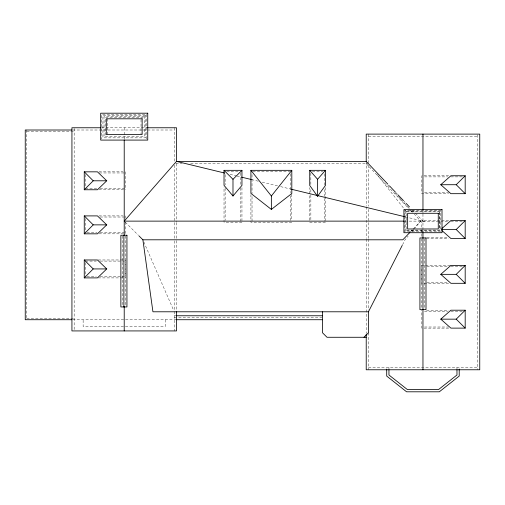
<?xml version="1.0" encoding="UTF-8"?>
<svg xmlns="http://www.w3.org/2000/svg" width="505" height="505" viewBox="0 0 505 505"><rect width="100%" height="100%" fill="white"/><g stroke="black" fill="none" stroke-linecap="round" stroke-linejoin="round"><path stroke-width="0.38" stroke-dasharray="2.52 1.89" d="M422.963 231.959L422.963 229.718M402.58 244.691L405.067 239.799L408.097 236.189M412.137 231.372L413.652 229.56M414.157 228.961L420.722 221.127L414.384 214.158M410.42 231.883L412.585 229.617M413.128 229.049L420.722 221.127M143.262 117.684L105.173 117.684L105.173 135.605M101.543 127.765L146.892 127.765M72.619 130.006L174.263 130.006M26.746 131.502L74.172 131.502M368.461 136.356L477.509 136.356M175.835 163.614L182.122 163.614M190.669 163.614L367.709 163.614M226.713 171.46L239.338 171.46M252.822 171.46L289.895 171.46M312.349 171.46L322.802 171.46M98.986 171.833L123.012 171.833M99.359 172.956L124.217 172.956M448.636 175.753L421.839 175.753L421.839 193.68L448.636 193.68M424.509 176.876L447.777 176.876M450.883 176.876L462.511 176.876M85.377 188.636L97.029 188.636M100.135 188.636L124.217 188.636M98.986 189.76L124.565 189.76M424.509 192.563L448.554 192.563M441.263 210.301L404.663 210.301L404.663 215.717M98.986 215.9L123.012 215.9M100.135 217.024L124.217 217.024M448.636 220.571L421.839 220.571L421.839 229.144M404.833 221.127L425.204 221.127M422.963 221.689L447.777 221.689M450.883 221.689L464.063 221.689M241.952 222.25L224.024 222.25L224.024 186.856M291.808 222.25L250.916 222.25L250.916 194.722M325.416 222.25L309.735 222.25L309.735 187.645M406.525 230.091L439.394 230.091L439.394 212.169M86.929 232.704L97.029 232.704M100.135 232.704L124.217 232.704M98.986 233.828L124.565 233.828M426.839 237.375L448.554 237.375M426.555 238.493L448.636 238.493M98.21 259.968L123.012 259.968M85.377 261.091L96.253 261.091M100.135 261.091L124.217 261.091M450.119 265.384L421.839 265.384L421.839 283.311L448.636 283.311M426.839 266.507L447.777 266.507M450.883 266.507L462.511 266.507M86.929 276.778L96.253 276.778M100.135 276.778L124.217 276.778M98.21 277.895L124.565 277.895M426.839 282.188L448.554 282.188M426.555 310.203L448.636 310.203M424.509 311.32L447.777 311.32M450.883 311.32L462.511 311.32M174.263 315.758L175.835 315.758M174.263 317.765L322.525 317.765M26.746 318.226L74.172 318.226M72.619 319.722L175.835 319.722M424.509 327.006L448.554 327.006M448.636 328.124L421.839 328.124L421.839 310.203M368.461 367.526L477.509 367.526M230.078 174.364L236.201 175.847M236.965 176.037L240.797 176.965M251.509 179.559L258.402 181.232M262.228 182.16L277.535 185.872M280.597 186.616L291.309 189.211M405.357 216.86L422.963 221.127L412.692 210.32M125.316 222.225L138.496 235.406M395.939 192.676L397.561 194.381M404.044 201.211L405.13 202.347M366.22 163.614L408.406 208.129M410.565 210.415L413.273 213.268M387.991 185.114L389.046 186.276M394.853 192.664L398.546 196.729M399.076 197.31L400.661 199.052M401.191 199.633L406.998 206.027M407.522 206.608L410.161 209.512M410.691 210.093L412.276 211.835M377.166 174.654L404.745 209.607M405.231 210.219L407.163 212.674M143.83 241.964L173.632 310.348M477.509 134.86L477.509 369.767M456.968 367.526L456.968 369.022M424.478 238.726L424.478 308.852M422.963 210.926L422.963 213.28M422.963 214.063L422.963 231.883M421.839 229.92L421.839 233.039M421.839 233.821L421.839 236.933M421.441 238.726L421.441 308.852M404.663 216.487L404.663 231.959M388.951 367.526L388.951 369.022M368.461 134.115L368.461 162.837M368.461 165.192L368.461 206.179M368.461 209.329L368.461 238.493M368.461 239.275L368.461 310.209M368.461 332.795L368.461 369.767M366.22 161.379L366.22 206.103M366.22 206.892L366.22 238.366M366.22 239.155L366.22 333.571M325.416 187.645L325.416 220.685M324.298 173.827L324.298 185.651M324.298 189.596L324.298 221.127M310.853 173.038L310.853 184.862M310.853 189.596L310.853 194.324M310.853 195.113L310.853 221.127M291.808 194.299L291.808 220.679M290.684 173.827L290.684 192.746M290.684 195.902L290.684 220.344M252.033 174.61L252.033 193.535M252.033 196.691L252.033 221.127M241.952 187.645L241.952 220.679M240.828 173.038L240.828 184.862M240.828 188.018L240.828 221.127M225.142 174.61L225.142 184.862M225.142 188.018L225.142 220.344M176.504 163.614L176.504 221.745M176.504 222.528L176.504 239.812M176.504 240.595L176.504 310.506M174.263 127.765L174.263 162.837M174.263 165.192L174.263 240.064M174.263 240.853L174.263 330.926M165.299 319.722L165.299 326.445L83.136 326.445L83.136 319.722M146.627 138.97L146.627 114.319L101.808 114.319L101.808 138.97M141.021 119.584L141.021 134.488M125.417 236.031L125.417 306.163M125.335 171.833L125.335 189.76M125.335 215.9L125.335 218.242M125.335 222.137L125.335 233.828M125.335 259.968L125.335 277.895M124.217 127.765L124.217 139.216M122.38 236.031L122.38 306.163M107.413 118.801L107.413 134.488M85.377 174.522L85.377 187.071M85.377 218.589L85.377 232.704M85.377 262.657L85.377 276.778M74.172 128.51L74.172 330.926M26.746 130.006L26.746 319.722M145.503 115.443L102.932 115.443L102.932 137.846L145.503 137.846L145.503 115.443M144.386 116.56L104.049 116.56L104.049 136.729L144.386 136.729L144.386 116.56M440.512 211.046L405.408 211.046L405.408 231.214L440.512 231.214L440.512 211.046M439.767 211.791L406.153 211.791L406.153 230.463L439.767 230.463L439.767 211.791"/><path stroke-width="0.76" d="M422.963 232.704L422.963 369.767M363.979 337.277L368.461 332.795L368.461 311.787L402.22 245.392M317.576 196.268L325.416 185.486L325.416 170.336L309.735 170.336L309.735 185.486L317.576 196.268L317.576 179.3L325.416 170.336M271.362 209.423L271.362 195.99L291.808 170.336L250.916 170.336L250.916 193.39L271.362 209.423L291.808 193.522L291.808 170.336M232.988 195.99L241.952 185.379L241.952 170.336L224.024 170.336L224.024 185.316L232.988 195.99L232.988 179.3L224.024 170.336M409.877 232.445L402.826 239.799L142.89 239.799L139.045 235.955M84.259 189.76L93.217 180.796L106.744 180.796L97.452 189.76L84.259 189.76L84.259 171.833L97.452 171.833L106.744 180.796M84.259 233.828L93.217 224.864L106.744 224.864L97.452 215.9L84.259 215.9L84.259 233.828L97.452 233.828L106.744 224.864M84.259 277.895L93.217 268.931L106.744 268.931L97.452 277.895L84.259 277.895L84.259 259.968L97.452 259.968L106.744 268.931M232.988 179.3L241.952 170.336M440.777 184.716L456.223 184.716L465.187 175.753L450.902 175.753L440.777 184.716L450.902 193.68L465.187 193.68L465.187 175.753M441.547 229.535L456.223 229.535L465.187 220.571L450.902 220.571L441.9 228.538M440.777 274.348L456.223 274.348L465.187 265.384L450.902 265.384L440.777 274.348L450.902 283.311L465.187 283.311L465.187 265.384M440.777 319.16L456.223 319.16L465.187 310.203L450.902 310.203L440.777 319.16L450.902 328.124L465.187 328.124L465.187 310.203M100.804 127.765L71.931 127.765L71.931 330.926L176.504 330.926L176.504 311.288M147.63 127.765L176.504 127.765L176.504 161.379L124.217 221.127L404.158 221.127M71.843 130.006L25.25 130.006L25.25 319.722L71.843 319.722M387.834 184.142L366.22 161.379L176.504 161.379L224.719 173.07M465.187 220.571L465.187 238.493L450.902 238.493L441.9 230.526M368.461 311.787L152.933 311.787L142.89 239.799M176.624 315.758L322.525 315.758M176.624 319.722L322.525 319.722M366.22 337.277L327.006 337.277L322.525 332.795L322.525 311.787M241.56 177.148L251.509 179.559M291.309 189.211L404.593 216.677M456.223 184.716L465.187 193.68M456.223 229.535L465.187 238.493M456.223 274.348L465.187 283.311M456.223 319.16L465.187 328.124M84.259 171.833L93.217 180.796M84.259 215.9L93.217 224.864M84.259 259.968L93.217 268.931M389.456 185.846L395.402 192.108M398.104 194.949L403.508 200.643M406.209 203.49L409.454 206.905M309.735 170.336L317.576 179.3M250.916 170.336L271.362 195.99M459.209 369.079L459.209 376.08L439.331 391.798L406.588 391.798L386.71 376.08L386.71 369.079M456.968 369.767L456.968 374.994L438.555 389.557L407.371 389.557L388.951 374.994L388.951 369.767M422.963 134.115L422.963 210.149M366.22 161.379L366.22 134.115L479.75 134.115L479.75 369.767L366.22 369.767L366.22 334.36M124.217 139.999L124.217 235.248M124.217 306.617L124.217 330.926M123.895 235.242L123.895 306.945M147.744 113.202L100.691 113.202L100.691 140.087L147.744 140.087L147.744 113.202M142.145 118.801L106.29 118.801L106.29 134.488L142.145 134.488L142.145 118.801M442.008 209.55L403.912 209.55L403.912 232.704L442.008 232.704L442.008 209.55M438.271 213.287L407.649 213.287L407.649 228.973L438.271 228.973L438.271 213.287M126.938 235.242L120.865 235.242L120.865 306.945L126.938 306.945L126.938 235.242M425.999 237.937L419.926 237.937L419.926 309.641L425.999 309.641L425.999 237.937"/></g></svg>
